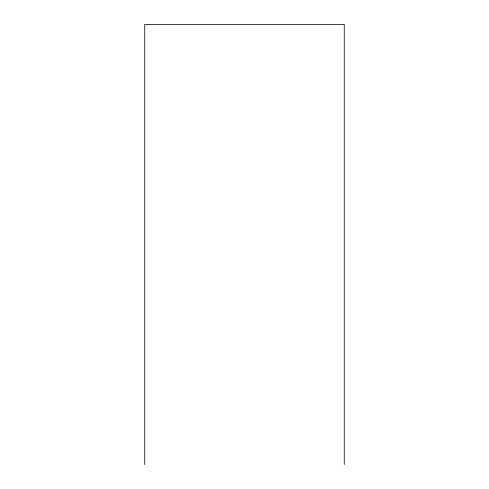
<?xml version="1.0" encoding="UTF-8"?>
<svg xmlns="http://www.w3.org/2000/svg" width="489" height="489" viewBox="0 0 489 489"><rect width="100%" height="100%" fill="white"/><g stroke="black" fill="none" stroke-linecap="round" stroke-linejoin="round"><path stroke-width="0.73" d="M344.25 464.55L344.25 24.45L144.75 24.45L144.75 464.55"/></g></svg>
